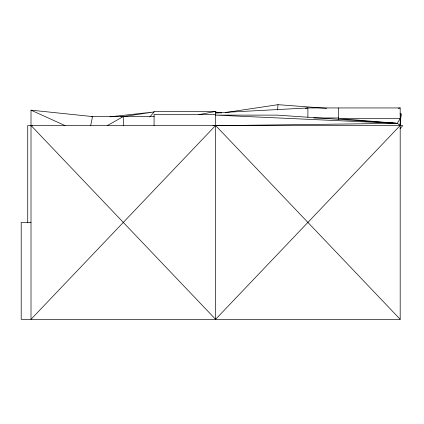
<?xml version="1.0" encoding="UTF-8"?>
<svg xmlns="http://www.w3.org/2000/svg" width="424" height="424" viewBox="0 0 424 424"><rect width="100%" height="100%" fill="white"/><g stroke="black" fill="none" stroke-linecap="round" stroke-linejoin="round"><path stroke-width="0.64" d="M277.619 109.911L278.012 104.68L326.655 108.321M400.187 125.652L401.067 113.886L400.018 113.807M90.694 125.43L92.543 116.579L154.288 116.579M149.836 116.976L154.071 111.963L154.071 111.427L215.599 111.427L216.934 112.832M32.303 125.737L31.01 125.493L215.599 319.32L400.187 125.493L397.277 123.347L338.659 118.524L400.187 118.524L397.277 123.347L394.643 123.442L397.277 123.347L277.132 115.121L215.599 115.121L397.277 123.347L212.965 125.716M400.065 128.525L402.8 125.652L400.039 125.652L401.067 113.886M107.309 125.573L123.305 116.579L154.071 111.963L109.98 116.812M398.247 108.348L400.187 107.945L400.187 319.32L21.2 319.32L21.2 222.409L31.01 222.409M198.814 114.666L215.599 111.427L215.599 319.32M305.333 108.353L307.893 107.945L400.187 107.945M225.34 112.561L278.012 104.68M91.234 116.77L92.543 116.579L31.01 110.16L31.01 319.32L215.599 125.493L400.187 319.32M120.67 116.833L123.305 116.579L123.305 125.493M221.556 112.869L215.599 112.869L307.893 107.945L307.893 117.347M215.599 114.422L154.071 114.422L154.071 125.493M313.786 117.978L338.659 117.978M400.187 125.493L27.735 125.493L27.735 222.828M388.034 123.093L390.674 123.167M394.633 123.278L397.277 123.347L394.649 123.252M388.077 123.008L390.048 123.082M391.363 123.13L392.677 123.177M31.01 110.16L65.116 125.605M338.659 107.945L338.659 119.791"/></g></svg>
